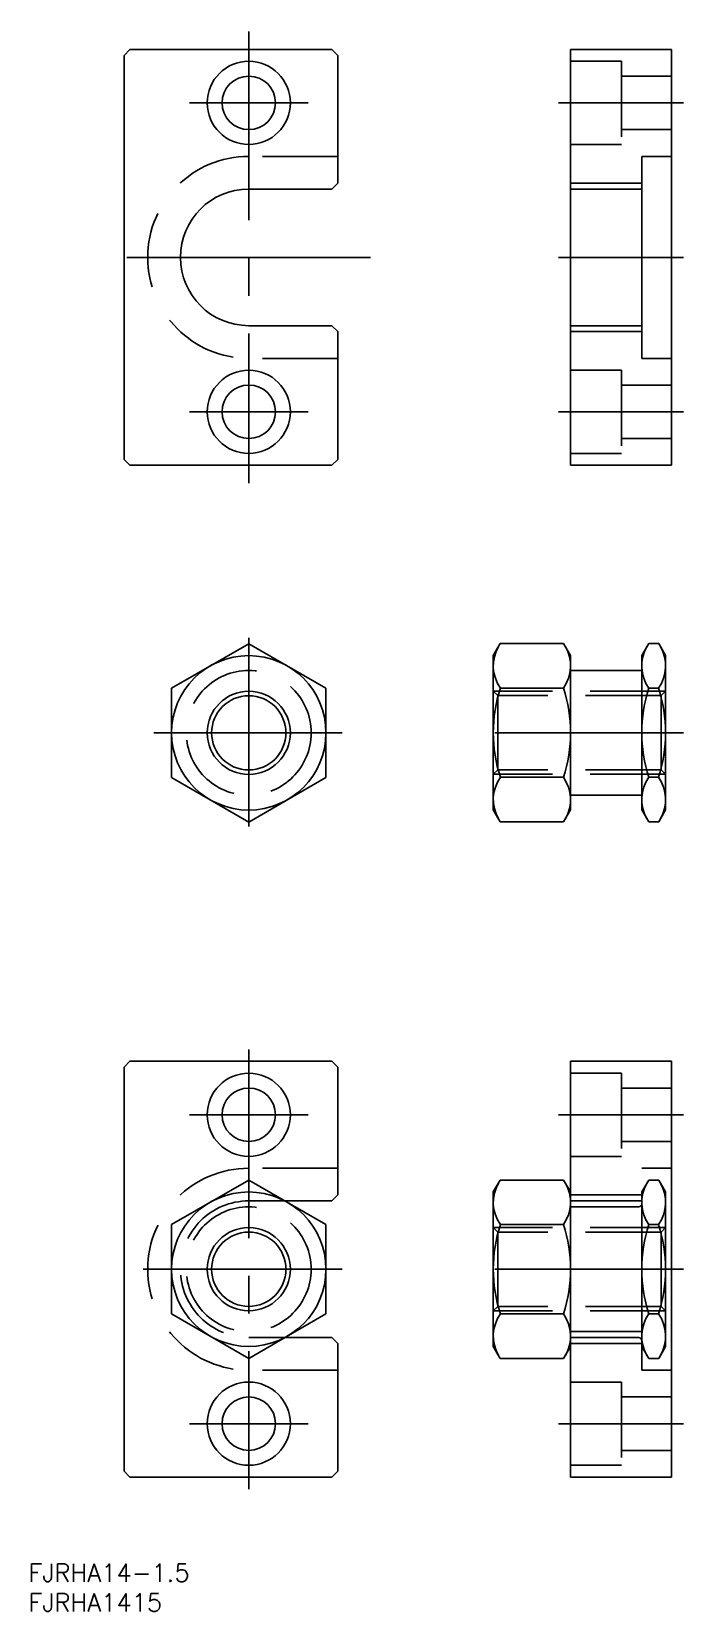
# Model space of a CAD drawing. Extents: x -37 to 73, y -58 to 208.
import ezdxf

# ---------------------------------------------------------------- set-up
doc = ezdxf.new("R2010")
doc.units = 0
doc.linetypes.add('CENTER', pattern=[50.8, 31.75, -6.35, 6.35, -6.35])
doc.linetypes.add('DASHED', pattern=[19.05, 12.7, -6.35])
doc.layers.get('0').update_dxf_attribs({"linetype": 'CONTINUOUS'})
doc.layers.add('CENTER', color=1, linetype='CENTER')
doc.styles.get("Standard").update_dxf_attribs({"font": 'txt.shx', "height": 3, "bigfont": 'bigfont.shx'})

# ---------------------------------------------------------------- blocks, each defined once
blk = doc.blocks.new('*U20')
at = {"color": 7, "linetype": 'CONTINUOUS'}
blk.add_text('FJRHA14-1.5', height=3, dxfattribs=at).set_placement((-37.07, -52.6))
blk = doc.blocks.new('*U21')
at = {"color": 7, "linetype": 'CONTINUOUS'}
blk.add_text('FJRHA1415', height=3, dxfattribs=at).set_placement((-37.07, -57.6))

msp = doc.modelspace()

# ---------------------------------------------------------------- linework, layer by layer
for p, q in [((-21, 204.33), (-20, 205.33)), ((14, 205.33), (-20, 205.33)), ((14, 205.33), (15, 204.33)), ((71.16, 205.33), (54.16, 205.33)), ((54.16, 205.33), (54.16, 135.33)), ((71.16, 205.33), (71.16, 135.33)), ((-21, 204.33), (-21, 136.33)), ((15, 204.33), (15, 182.83)), ((66.16, 187.33), (66.16, 153.33)), ((71.16, 187.33), (66.16, 187.33)), ((14, 181.83), (0, 181.83)), ((15, 182.83), (14, 181.83)), ((66.16, 181.83), (54.16, 181.83)), ((14, 158.83), (0, 158.83)), ((15, 157.83), (14, 158.83)), ((15, 157.83), (15, 136.33)), ((66.16, 158.83), (54.16, 158.83)), ((71.16, 153.33), (66.16, 153.33)), ((-21, 136.33), (-20, 135.33)), ((15, 136.33), (14, 135.33)), ((14, 135.33), (-20, 135.33)), ((71.16, 135.33), (54.16, 135.33)), ((0, 105.3), (-13, 97.8)), ((0, 105.3), (13, 97.8)), ((42.32, 105.32), (41.16, 103.31)), ((53, 105.32), (42.32, 105.32)), ((53, 105.32), (54.16, 103.31)), ((67.32, 105.32), (66.16, 103.31)), ((69, 105.32), (67.32, 105.32)), ((69, 105.32), (70.16, 103.31)), ((-6.5, 101.55), (-6.5, 101.55)), ((-3.25, 103.43), (-3.25, 103.43)), ((41.16, 77.31), (41.16, 103.31)), ((54.16, 77.31), (54.16, 103.31)), ((66.16, 77.31), (66.16, 103.31)), ((70.16, 77.31), (70.16, 103.31)), ((66.16, 100.81), (54.16, 100.81)), ((-13, 97.8), (-13, 82.79)), ((13, 97.8), (13, 82.79)), ((52.97, 97.82), (42.36, 97.82)), ((68.97, 97.82), (67.36, 97.82)), ((0, 75.28), (-13, 82.79)), ((13, 82.79), (0, 75.28)), ((52.97, 82.81), (42.36, 82.81)), ((68.97, 82.81), (67.36, 82.81)), ((66.16, 79.81), (54.16, 79.81)), ((42.32, 75.3), (41.16, 77.31)), ((53, 75.3), (54.16, 77.31)), ((67.32, 75.3), (66.16, 77.31)), ((69, 75.3), (70.16, 77.31)), ((53, 75.3), (42.32, 75.3)), ((69, 75.3), (67.32, 75.3)), ((-21, 34), (-20, 35)), ((14, 35), (-20, 35)), ((14, 35), (15, 34)), ((71.16, 35), (54.16, 35)), ((54.16, 35), (54.16, -35)), ((71.16, 35), (71.16, -35)), ((-21, 34), (-21, -34)), ((15, 34), (15, 12.5)), ((71.16, 17), (66.16, 17)), ((0, 15.01), (-13, 7.51)), ((0, 15.01), (13, 7.51)), ((42.32, 15.01), (41.16, 13)), ((53, 15.01), (42.32, 15.01)), ((53, 15.01), (54.16, 13)), ((67.32, 15.01), (66.16, 13)), ((69, 15.01), (67.32, 15.01)), ((69, 15.01), (70.16, 13)), ((-6.5, 11.26), (-6.5, 11.26)), ((-3.25, 13.13), (-3.25, 13.13)), ((14, 11.5), (6.08, 11.5)), ((15, 12.5), (14, 11.5)), ((41.16, -13), (41.16, 13)), ((54.16, -13), (54.16, 13)), ((66.16, 11.5), (54.16, 11.5)), ((66.16, 11), (66.16, 13)), ((66.16, 11), (66.16, -17)), ((70.16, -13), (70.16, 13)), ((65.66, 10.5), (54.16, 10.5)), ((-13, 7.51), (-13, -7.51)), ((13, 7.51), (13, -7.51)), ((52.97, 7.51), (42.36, 7.51)), ((68.97, 7.51), (67.36, 7.51)), ((0, -15.01), (-13, -7.51)), ((13, -7.51), (0, -15.01)), ((52.97, -7.51), (42.36, -7.51)), ((68.97, -7.51), (67.36, -7.51)), ((66.16, -10.5), (54.16, -10.5)), ((14, -11.5), (6.08, -11.5)), ((15, -12.5), (14, -11.5)), ((15, -12.5), (15, -34)), ((42.32, -15.01), (41.16, -13)), ((53, -15.01), (54.16, -13)), ((65.66, -11.5), (54.16, -11.5)), ((67.32, -15.01), (66.16, -13)), ((69, -15.01), (70.16, -13)), ((53, -15.01), (42.32, -15.01)), ((69, -15.01), (67.32, -15.01)), ((71.16, -17), (66.16, -17)), ((-21, -34), (-20, -35)), ((15, -34), (14, -35)), ((14, -35), (-20, -35)), ((71.16, -35), (54.16, -35))]:
    msp.add_line(p, q)
at = {"color": 3, "linetype": 'DASHED'}
for p, q in [((62.76, 203.33), (54.16, 203.33)), ((62.76, 203.33), (62.76, 189.33)), ((71.16, 200.83), (62.76, 200.83)), ((71.16, 191.83), (62.76, 191.83)), ((62.76, 189.33), (54.16, 189.33)), ((15, 187.33), (0, 187.33)), ((15, 153.33), (0, 153.33)), ((62.76, 151.33), (54.16, 151.33)), ((62.76, 151.33), (62.76, 137.33)), ((71.16, 148.83), (62.76, 148.83)), ((71.16, 139.83), (62.76, 139.83)), ((62.76, 137.33), (54.16, 137.33)), ((70.16, 97.31), (41.16, 97.31)), ((41.16, 97.31), (41.91, 96.56)), ((69.41, 96.56), (41.91, 96.56)), ((41.91, 84.06), (41.91, 96.56)), ((70.16, 97.31), (69.41, 96.56)), ((69.41, 84.06), (69.41, 96.56)), ((41.16, 83.31), (41.91, 84.06)), ((70.16, 83.31), (41.16, 83.31)), ((69.41, 84.06), (41.91, 84.06)), ((70.16, 83.31), (69.41, 84.06)), ((62.76, 33), (54.16, 33)), ((62.76, 33), (62.76, 19)), ((71.16, 30.5), (62.76, 30.5)), ((71.16, 21.5), (62.76, 21.5)), ((62.76, 19), (54.16, 19)), ((15, 17), (0, 17)), ((6.08, 11.5), (0, 11.5)), ((70.16, 7), (41.16, 7)), ((41.16, 7), (41.91, 6.25)), ((69.41, 6.25), (41.91, 6.25)), ((41.91, -6.25), (41.91, 6.25)), ((70.16, 7), (69.41, 6.25)), ((69.41, -6.25), (69.41, 6.25)), ((41.16, -7), (41.91, -6.25)), ((70.16, -7), (41.16, -7)), ((69.41, -6.25), (41.91, -6.25)), ((70.16, -7), (69.41, -6.25)), ((6.08, -11.5), (0, -11.5)), ((15, -17), (0, -17)), ((62.76, -19), (54.16, -19)), ((62.76, -19), (62.76, -33)), ((71.16, -21.5), (62.76, -21.5)), ((71.16, -30.5), (62.76, -30.5)), ((62.76, -33), (54.16, -33))]:
    msp.add_line(p, q, dxfattribs=at)
at = {"color": 7, "linetype": 'CONTINUOUS'}
for p, q in [((66.16, 182.83), (54.16, 182.83)), ((66.16, 157.83), (54.16, 157.83)), ((66.16, 12.5), (54.16, 12.5)), ((66.16, -12.5), (54.16, -12.5))]:
    msp.add_line(p, q, dxfattribs=at)
for centre, radius in [((0, 196.33), 7), ((0, 196.33), 4.5), ((0, 144.33), 7), ((0, 144.33), 4.5), ((0, 90.29), 13), ((0, 90.29), 6.25), ((0, 26), 7), ((0, 26), 4.5), ((0, 0), 13), ((0, 0), 6.25), ((0, -26), 7), ((0, -26), 4.5)]:
    msp.add_circle(centre, radius)
at = {"color": 3, "linetype": 'DASHED'}
for centre in [(0, 90.29), (0, 0)]:
    msp.add_circle(centre, 10.5, dxfattribs=at)
at = {"color": 3, "linetype": 'CONTINUOUS'}
for centre in [(0, 90.29), (0, 0)]:
    msp.add_circle(centre, 7, dxfattribs=at)
at = {"color": 3, "linetype": 'DASHED'}
for centre, radius in [((0, 170.33), 17), ((0, 0), 17), ((0, 0), 11.5)]:
    msp.add_arc(centre, radius, 90, 270, dxfattribs=at)
for centre, radius, start, end in [((0, 170.33), 11.5, 90, 270), ((47.66, 101.57), 6.5, 150, 215.2644), ((47.66, 101.57), 6.5, 324.7356, 30), ((72.66, 101.57), 6.5, 150, 215.2644), ((63.66, 101.57), 6.5, 324.7356, 30), ((65.37, 90.31), 24.21, 161.9403, 198.0597), ((29.95, 90.31), 24.21, 341.9403, 18.0597), ((90.37, 90.31), 24.21, 161.9403, 198.0597), ((45.95, 90.31), 24.21, 341.9403, 18.0597), ((47.66, 79.05), 6.5, 144.7356, 210), ((47.66, 79.05), 6.5, 330, 35.2644), ((72.66, 79.05), 6.5, 144.7356, 210), ((63.66, 79.05), 6.5, 330, 35.2644), ((47.66, 11.26), 6.5, 150, 215.2644), ((47.66, 11.26), 6.5, 324.7356, 30), ((72.66, 11.26), 6.5, 150, 215.2644), ((63.66, 11.26), 6.5, 324.7356, 30), ((65.66, 11), 0.5, 270, 0), ((65.37, 0), 24.21, 161.9403, 198.0597), ((29.95, 0), 24.21, 341.9403, 18.0597), ((90.37, 0), 24.21, 161.9403, 198.0597), ((45.95, 0), 24.21, 341.9403, 18.0597), ((47.66, -11.26), 6.5, 144.7356, 210), ((47.66, -11.26), 6.5, 330, 35.2644), ((72.66, -11.26), 6.5, 144.7356, 210), ((63.66, -11.26), 6.5, 330, 35.2644), ((65.66, -12), 0.5, 0, 90)]:
    msp.add_arc(centre, radius, start, end)
at = {"layer": 'CENTER', "color": 1, "linetype": 'CENTER'}
for p, q in [((0, 208.33), (0, 132.33)), ((10, 196.33), (-10, 196.33)), ((73.16, 196.33), (52.16, 196.33)), ((20.5, 170.33), (-20.5, 170.33)), ((14, 170.33), (-20, 170.33)), ((73.16, 170.33), (52.16, 170.33)), ((10, 144.33), (-10, 144.33)), ((73.16, 144.33), (52.16, 144.33)), ((0, 106.29), (0, 74.29)), ((-16, 90.29), (16, 90.29)), ((73.16, 90.31), (38.16, 90.31)), ((0, 37), (0, -37)), ((10, 26), (-10, 26)), ((73.16, 26), (52.16, 26)), ((14, 0), (-23, 0)), ((-16, 0), (17, 0)), ((73.16, 0), (39.16, 0)), ((10, -26), (-10, -26)), ((73.16, -26), (52.16, -26))]:
    msp.add_line(p, q, dxfattribs=at)

# ---------------------------------------------------------------- block references
at = {"color": 7, "linetype": 'CONTINUOUS'}
for name in ['*U20', '*U21']:
    msp.add_blockref(name, (0, 0), dxfattribs=at)

doc.saveas('drawing.dxf')
